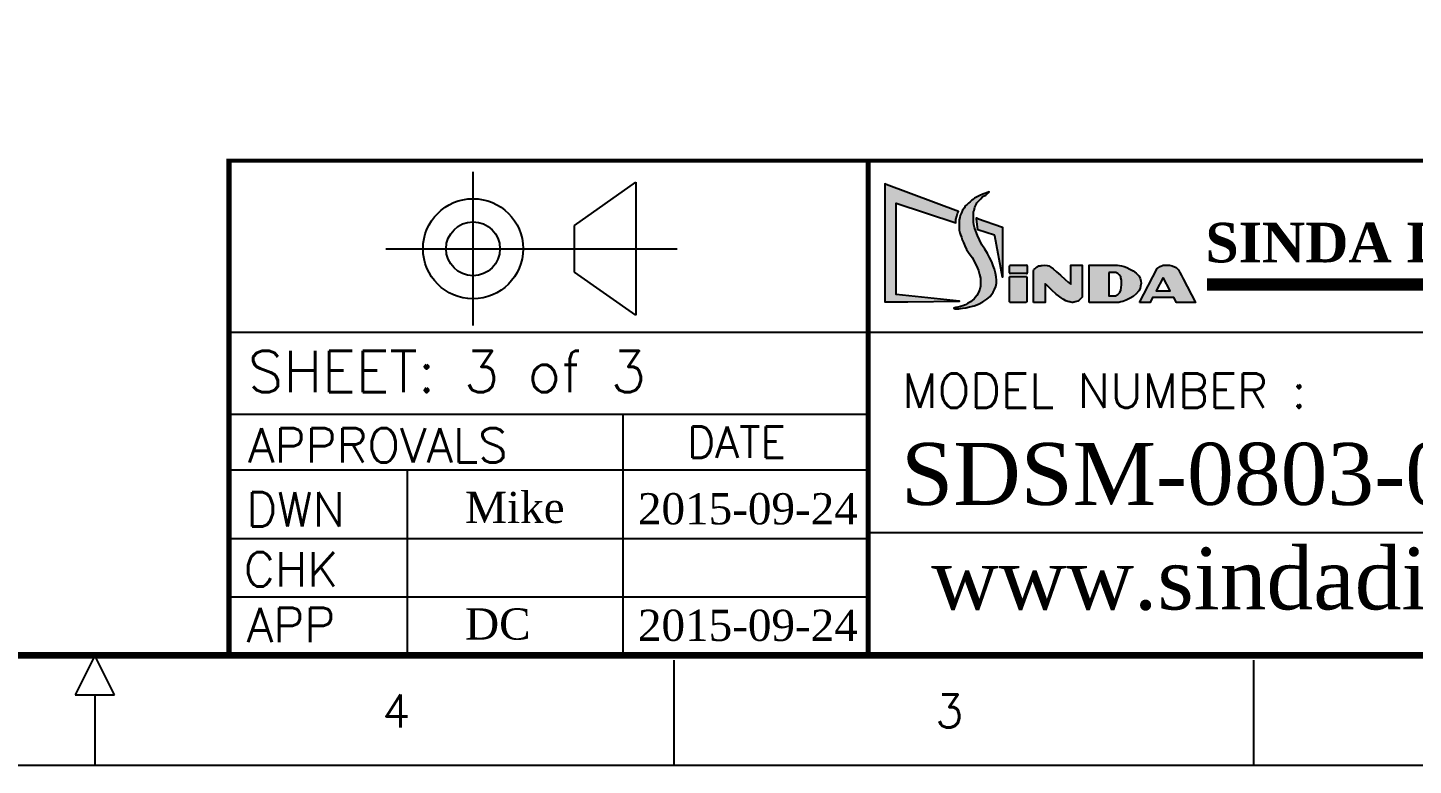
# Model space of a CAD drawing. Header units: millimetres. Extents: x 455 to 3181, y 44 to 381.
# Drawn here: x 3022.2 to 3109.2, y 122.7 to 168.9 of the extents above; entities that cross this region are included whole.
import ezdxf

# ---------------------------------------------------------------- set-up
doc = ezdxf.new("R2010")
doc.units = ezdxf.units.MM
doc.layers.add('SPEC', color=2, linetype='Continuous')
doc.styles.add('ROMANS', font='romans.shx', dxfattribs={"width": 0.8})
doc.styles.add('样式 3', font='swissek.ttf')

# ---------------------------------------------------------------- blocks, each defined once
blk = doc.blocks.new('log')
at = {"linetype": 'ByBlock'}
h = blk.add_hatch(color=150, dxfattribs=at)
h.paths.add_polyline_path([(836.91, 309.74), (836.91, 310.01), (836.99, 310.26), (837.06, 310.46), (837.13, 310.61), (831.48, 312.73), (831.37, 312.78), (831.37, 312.67), (831.37, 303.56), (833.18, 303.56), (837.2, 303.62), (832.26, 304.15), (832.26, 311.26)])
h.paths.add_polyline_path([(838.6, 310.08), (838.52, 310.12), (838.53, 310.05), (838.64, 309.18), (839.94, 308.78), (839.95, 308.72), (840.55, 305.49), (840.55, 309.4)])
blk.add_hatch(color=12, dxfattribs=at).paths.add_polyline_path([(838.84, 305.42), (838.85, 305.1), (838.85, 304.8), (838.8, 304.57), (838.7, 304.31), (838.56, 304.06), (838.34, 303.8), (838.06, 303.56), (837.83, 303.43), (837.66, 303.35), (837.47, 303.27), (837.29, 303.21), (837.09, 303.16), (836.92, 303.12), (836.77, 303.07), (836.87, 303.03), (837.14, 303.03), (837.28, 303.05), (837.44, 303.07), (837.7, 303.11), (837.99, 303.17), (838.34, 303.25), (838.7, 303.4), (839.03, 303.57), (839.34, 303.77), (839.59, 303.99), (839.84, 304.32), (839.94, 304.53), (840.03, 304.78), (840.08, 305.04), (840.08, 305.26), (840.06, 305.52), (840.02, 305.8), (839.93, 306.12), (839.84, 306.39), (839.72, 306.7), (839.55, 307.03), (839.38, 307.34), (839.17, 307.68), (838.96, 308.02), (838.77, 308.4), (838.6, 308.74), (838.47, 309.09), (838.37, 309.36), (838.33, 309.59), (838.3, 309.82), (838.3, 310.15), (838.3, 310.4), (838.3, 310.59), (838.34, 310.7), (838.37, 310.83), (838.4, 310.97), (838.47, 311.11), (838.53, 311.23), (838.56, 311.3), (838.66, 311.39), (838.75, 311.49), (838.86, 311.6), (838.97, 311.73), (839.09, 311.81), (839.25, 311.9), (839.4, 312.02), (839.47, 312.1), (839.53, 312.15), (839.46, 312.13), (839.03, 311.98), (838.79, 311.87), (838.58, 311.77), (838.38, 311.67), (838.27, 311.57), (838.17, 311.5), (838.04, 311.38), (837.91, 311.27), (837.81, 311.18), (837.65, 311.06), (837.59, 310.92), (837.45, 310.73), (837.36, 310.53), (837.26, 310.31), (837.22, 310.15), (837.18, 309.98), (837.18, 309.73), (837.18, 309.46), (837.19, 309.16), (837.23, 308.95), (837.29, 308.79), (837.35, 308.61), (837.41, 308.41), (837.51, 308.19), (837.63, 307.94), (837.75, 307.66), (837.91, 307.42), (838.19, 307.02), (838.54, 306.39), (838.69, 306.02), (838.77, 305.7)])
h = blk.add_hatch(color=12, dxfattribs=at)
h.paths.add_polyline_path([(848.87, 305.86), (848.87, 304.05), (849.38, 304.05), (849.58, 304.14), (849.73, 304.29), (849.81, 304.47), (849.84, 304.7), (849.86, 304.9), (849.86, 305.09), (849.85, 305.25), (849.81, 305.45), (849.79, 305.53), (849.68, 305.68), (849.56, 305.79), (849.42, 305.86)], flags=16)
h.paths.add_polyline_path([(853.11, 305.46), (852.56, 304.44), (853.66, 304.44)], flags=16)
h.paths.add_polyline_path([(851.27, 303.53), (852.65, 306.18), (852.86, 306.33), (853.11, 306.43), (853.27, 306.43), (853.59, 306.43), (853.81, 306.37), (854.12, 306.25), (854.3, 306.08), (854.42, 305.85), (854.54, 305.62), (854.68, 305.36), (855.62, 303.53), (854.15, 303.53), (853.94, 303.9), (852.27, 303.9), (852.08, 303.53)])
h.paths.add_polyline_path([(847.34, 303.53), (847.34, 306.43), (849.53, 306.43), (849.85, 306.37), (850.06, 306.32), (850.27, 306.24), (850.5, 306.13), (850.77, 305.99), (850.99, 305.81), (851.2, 305.61), (851.32, 305.41), (851.37, 305.19), (851.38, 305.02), (851.35, 304.8), (851.3, 304.61), (851.2, 304.42), (851.01, 304.19), (850.77, 303.98), (850.54, 303.86), (850.23, 303.69), (849.96, 303.59), (849.79, 303.56), (849.64, 303.53)])
edge = h.paths.add_edge_path()
edge.add_line((841.16, 305.54), (842.41, 305.54))
edge.add_arc((842.41, 305.49), 0.05, 0, 90, ccw=False)
edge.add_line((842.46, 305.49), (842.46, 303.58))
edge.add_arc((842.41, 303.58), 0.05, 270, 360, ccw=False)
edge.add_line((842.41, 303.53), (841.16, 303.53))
edge.add_arc((841.16, 303.58), 0.05, 180, 270, ccw=False)
edge.add_line((841.11, 303.58), (841.11, 305.49))
edge.add_arc((841.16, 305.49), 0.05, 90, 180, ccw=False)
h.paths.add_polyline_path([(845.9, 304.93), (845.9, 306.43), (846.77, 306.43), (846.77, 303.94), (846.67, 303.82), (846.57, 303.73), (846.52, 303.68), (846.45, 303.63), (846.33, 303.61), (846.23, 303.57), (846.17, 303.55), (846.13, 303.55), (846.06, 303.53), (845.99, 303.53), (845.89, 303.55), (845.81, 303.57), (845.76, 303.58), (845.67, 303.61), (845.51, 303.66), (845.29, 303.77), (845.14, 303.88), (844.94, 304.03), (844.74, 304.17), (844.41, 304.49), (844.21, 304.68), (844.07, 304.81), (843.99, 304.89), (843.88, 304.97), (843.88, 303.53), (842.99, 303.53), (842.99, 306), (843.02, 306.09), (843.09, 306.16), (843.13, 306.21), (843.22, 306.28), (843.31, 306.33), (843.4, 306.37), (843.49, 306.39), (843.57, 306.4), (843.67, 306.42), (843.87, 306.44), (844.04, 306.42), (844.18, 306.37), (844.34, 306.28), (844.53, 306.14), (844.79, 305.92), (845.09, 305.66), (845.46, 305.32), (845.7, 305.1), (845.86, 304.97)])
edge = h.paths.add_edge_path()
edge.add_arc((841.16, 305.83), 0.05, 180, 270)
edge.add_line((841.16, 305.78), (842.44, 305.78))
edge.add_arc((842.44, 305.83), 0.05, 270, 360)
edge.add_line((842.49, 305.83), (842.49, 306.38))
edge.add_arc((842.44, 306.38), 0.05, 0, 90)
edge.add_line((842.44, 306.43), (841.16, 306.43))
edge.add_arc((841.16, 306.38), 0.05, 90, 180)
edge.add_line((841.11, 306.38), (841.11, 305.83))
at = {"color": 12, "linetype": 'ByBlock'}
for p, q in [((841.11, 305.83), (841.11, 306.38)), ((841.16, 306.43), (842.44, 306.43)), ((842.49, 306.38), (842.49, 305.83)), ((842.44, 305.78), (841.16, 305.78))]:
    blk.add_line(p, q, dxfattribs=at)
at = {"color": 140, "linetype": 'ByBlock'}
for points in [[(831.37, 312.67), (831.37, 303.56), (833.18, 303.56), (837.2, 303.62), (832.26, 304.15), (832.26, 311.26), (836.91, 309.74), (836.91, 310.01), (836.99, 310.26), (837.06, 310.46), (837.13, 310.61), (831.48, 312.73), (831.37, 312.78), (831.37, 312.67)], [(838.6, 310.08), (840.55, 309.4), (840.55, 305.49), (839.95, 308.72), (839.94, 308.78), (838.64, 309.18), (838.53, 310.05), (838.52, 310.12), (838.6, 310.08), (838.6, 310.08)]]:
    blk.add_lwpolyline(points, dxfattribs=at)
at = {"color": 12, "linetype": 'ByBlock'}
for points in [[(839.46, 312.13), (839.03, 311.98), (838.79, 311.87), (838.58, 311.77), (838.38, 311.67), (838.27, 311.57), (838.17, 311.5), (838.04, 311.38), (837.91, 311.27), (837.81, 311.18), (837.65, 311.06), (837.59, 310.92), (837.45, 310.73), (837.36, 310.53), (837.26, 310.31), (837.22, 310.15), (837.18, 309.98), (837.18, 309.73), (837.18, 309.46), (837.19, 309.16), (837.23, 308.95), (837.29, 308.79), (837.35, 308.61), (837.41, 308.41), (837.51, 308.19), (837.63, 307.94), (837.75, 307.66), (837.91, 307.42), (838.19, 307.02), (838.54, 306.39), (838.69, 306.02), (838.77, 305.7), (838.84, 305.42), (838.85, 305.1), (838.85, 304.8), (838.8, 304.57), (838.7, 304.31), (838.56, 304.06), (838.34, 303.8), (838.06, 303.56), (837.83, 303.43), (837.66, 303.35), (837.47, 303.27), (837.29, 303.21), (837.09, 303.16), (836.92, 303.12), (836.77, 303.07), (836.87, 303.03), (837.14, 303.03), (837.28, 303.05), (837.44, 303.07), (837.7, 303.11), (837.99, 303.17), (838.34, 303.25), (838.7, 303.4), (839.03, 303.57), (839.34, 303.77), (839.59, 303.99), (839.84, 304.32), (839.94, 304.53), (840.03, 304.78), (840.08, 305.04), (840.08, 305.26), (840.06, 305.52), (840.02, 305.8), (839.93, 306.12), (839.84, 306.39), (839.72, 306.7), (839.55, 307.03), (839.38, 307.34), (839.17, 307.68), (838.96, 308.02), (838.77, 308.4), (838.6, 308.74), (838.47, 309.09), (838.37, 309.36), (838.33, 309.59), (838.3, 309.82), (838.3, 310.15), (838.3, 310.4), (838.3, 310.59), (838.34, 310.7), (838.37, 310.83), (838.4, 310.97), (838.47, 311.11), (838.53, 311.23), (838.56, 311.3), (838.66, 311.39), (838.75, 311.49), (838.86, 311.6), (838.97, 311.73), (839.09, 311.81), (839.25, 311.9), (839.4, 312.02), (839.46, 312.09), (839.49, 312.11), (839.53, 312.15), (839.46, 312.13)], [(842.99, 303.53), (842.99, 306), (843.02, 306.09), (843.09, 306.16), (843.13, 306.21), (843.22, 306.28), (843.31, 306.33), (843.4, 306.37), (843.49, 306.39), (843.57, 306.4), (843.67, 306.42), (843.87, 306.44), (844.04, 306.42), (844.18, 306.37), (844.34, 306.28), (844.53, 306.14), (844.79, 305.92), (845.09, 305.66), (845.46, 305.32), (845.7, 305.1), (845.86, 304.97), (845.9, 304.93)], [(845.9, 304.93), (845.9, 306.43), (846.77, 306.43), (846.77, 303.94), (846.67, 303.82), (846.57, 303.73), (846.52, 303.68), (846.45, 303.63), (846.33, 303.61), (846.23, 303.57), (846.17, 303.55), (846.13, 303.55), (846.06, 303.53), (845.99, 303.53), (845.89, 303.55), (845.81, 303.57), (845.76, 303.58), (845.67, 303.61), (845.51, 303.66), (845.29, 303.77), (845.14, 303.88), (844.94, 304.03), (844.74, 304.17), (844.41, 304.49), (844.21, 304.68), (844.07, 304.81), (843.99, 304.89), (843.88, 304.97), (843.88, 303.53), (842.99, 303.53)], [(847.34, 303.53), (847.34, 306.43), (849.53, 306.43), (849.85, 306.37), (850.06, 306.32), (850.27, 306.24), (850.5, 306.13), (850.77, 305.99), (850.99, 305.81), (851.2, 305.61), (851.32, 305.41), (851.37, 305.19), (851.38, 305.02), (851.35, 304.8), (851.3, 304.61), (851.2, 304.42), (851.01, 304.19), (850.77, 303.98), (850.54, 303.86), (850.23, 303.69), (849.96, 303.59), (849.79, 303.56), (849.64, 303.53), (847.34, 303.53)], [(851.27, 303.53), (852.65, 306.18), (852.86, 306.33), (853.11, 306.43), (853.27, 306.43), (853.59, 306.43), (853.81, 306.37), (854.12, 306.25), (854.3, 306.08), (854.42, 305.85), (854.54, 305.62), (854.68, 305.36), (855.62, 303.53), (854.15, 303.53), (853.94, 303.9), (852.27, 303.9), (852.08, 303.53), (851.27, 303.53)], [(848.87, 305.86), (848.87, 304.05), (849.38, 304.05), (849.58, 304.14), (849.73, 304.29), (849.81, 304.47), (849.84, 304.7), (849.86, 304.9), (849.86, 305.09), (849.85, 305.25), (849.81, 305.45), (849.79, 305.53), (849.68, 305.68), (849.56, 305.79), (849.42, 305.86), (848.87, 305.86)], [(853.11, 305.46), (852.56, 304.44), (853.66, 304.44), (853.11, 305.46)]]:
    blk.add_lwpolyline(points, dxfattribs=at)
blk.add_lwpolyline([(841.16, 305.54), (842.41, 305.54, -0.414214), (842.46, 305.49), (842.46, 303.58, -0.414214), (842.41, 303.53), (841.16, 303.53, -0.414214), (841.11, 303.58), (841.11, 305.49, -0.414214)], format="xyb", close=True, dxfattribs=at)
for centre, start, end in [((841.16, 306.38), 90, 180), ((842.44, 306.38), 0, 90), ((841.16, 305.83), 180, 270), ((842.44, 305.83), 270, 360)]:
    blk.add_arc(centre, 0.05, start, end, dxfattribs=at)

msp = doc.modelspace()

# ---------------------------------------------------------------- linework, layer by layer
msp.add_line((3096.248, 152.836), (3171.105, 152.836))
at = {"const_width": 0.777}
msp.add_lwpolyline([(3096.248, 152.836), (3171.105, 152.836)], dxfattribs=at)
at = {"layer": 'SPEC', "color": 0}
for p, q in [((3050.168, 150.262), (3050.168, 159.895)), ((3056.535, 156.545), (3060.38, 159.248)), ((3060.38, 159.248), (3060.38, 150.909)), ((3056.535, 153.613), (3056.535, 156.545)), ((3044.687, 155.079), (3062.991, 155.079)), ((3060.38, 150.909), (3056.535, 153.613)), ((3026.432, 129.57), (3025.195, 127.096)), ((3026.432, 129.57), (3025.195, 127.096)), ((3027.669, 127.096), (3026.432, 129.57)), ((3027.669, 127.096), (3026.432, 129.57)), ((3062.784, 122.674), (3062.784, 129.27)), ((3099.182, 122.674), (3099.182, 129.27)), ((3025.195, 127.096), (3027.669, 127.096)), ((3025.195, 127.096), (3027.669, 127.096)), ((3026.432, 127.096), (3026.432, 122.674)), ((2872.952, 122.674), (3181.41, 122.674))]:
    msp.add_line(p, q, dxfattribs=at)
for points, const_width in [([(3172.187, 333.885), (2880.719, 333.885), (2880.719, 129.57), (3172.187, 129.57), (3172.187, 333.885)], 0.405), ([(3034.848, 160.732), (3034.848, 129.57)], 0.325), ([(3034.848, 160.602), (3172.187, 160.602)], 0.26), ([(3074.971, 129.57), (3074.971, 160.602)], 0.325), ([(3074.971, 149.842), (3034.848, 149.842)], 0.126), ([(3172.187, 149.842), (3034.848, 149.842)], 0.126), ([(3074.971, 144.69), (3034.848, 144.69)], 0.126), ([(3059.573, 144.69), (3059.573, 129.57)], 0.126), ([(3074.971, 141.188), (3034.848, 141.188)], 0.126), ([(3046.04, 141.188), (3046.04, 129.57)], 0.126), ([(3074.971, 136.881), (3034.848, 136.881)], 0.126), ([(3172.187, 137.274), (3074.971, 137.274)], 0.126), ([(3034.848, 133.234), (3074.971, 133.234)], 0.126), ([(3034.848, 129.57), (2981.018, 129.57)], 0.225)]:
    msp.add_lwpolyline(points, dxfattribs=dict(at, const_width=const_width))
for radius in [3.141, 1.691]:
    msp.add_circle((3050.168, 155.079), radius, dxfattribs=at)

# ---------------------------------------------------------------- block references
at = {"linetype": 'ByBlock', "xscale": 0.8039185595505387, "yscale": 0.8039185595496858, "zscale": 0.8039185595496968}
msp.add_blockref('log', (2407.662, -92.299), dxfattribs=at)

# ---------------------------------------------------------------- texts
at = {"insert": (3096.142, 156.709), "char_height": 2.487276, "width": 81.06382, "attachment_point": 1}
msp.add_mtext('{\\fTimes New Roman|b1|i0|c0|p18;SINDA\\fTimes New Roman|b1|i0|c134|p18; \\fTimes New Roman|b1|i0|c0|p18;DISPLAY\\fTimes New Roman|b1|i0|c134|p18;  \\fTimes New Roman|b1|i0|c0|p18;TECHNOLOGY\\fTimes New Roman|b1|i0|c134|p18;  \\fTimes New Roman|b1|i0|c0|p18;CO.,\\fTimes New Roman|b1|i0|c134|p18; \\fTimes New Roman|b1|i0|c0|p18;LTD.}', dxfattribs=at)
at = {"color": 7, "attachment_point": 1, "style": '样式 3'}
for s, insert, char_height, width in [('{\\fTimes New Roman|b0|i0|c186|p18;SDS\\fTimes New Roman|b0|i0|c0|p18;M-0803-01B}', (3077.042, 142.898), 3.88774, 35.72503), ('{\\fTimes New Roman|b0|i0|c0|p18;Mike}', (3049.669, 139.829), 1.95873, 24.14667), ('{\\fTimes New Roman|b0|i0|c0|p18;2015\\fTimes New Roman|b0|i0|c186|p18;-\\fTimes New Roman|b0|i0|c0|p18;09\\fTimes New Roman|b0|i0|c186|p18;-\\fTimes New Roman|b0|i0|c0|p18;24}', (3060.52, 139.746), 1.95873, 15.69421), ('{\\fTimes New Roman|b0|i0|c186|p18;www.sindadisplay.com}', (3078.933, 136.34), 3.88774, 61.15181), ('{\\fTimes New Roman|b0|i0|c0|p18;D\\fTimes New Roman|b0|i0|c186|p18;C}', (3049.669, 132.518), 1.95873, 24.14667), ('{\\fTimes New Roman|b0|i0|c0|p18;2015\\fTimes New Roman|b0|i0|c186|p18;-\\fTimes New Roman|b0|i0|c0|p18;09\\fTimes New Roman|b0|i0|c186|p18;-\\fTimes New Roman|b0|i0|c0|p18;24}', (3060.52, 132.434), 1.95873, 24.14667)]:
    msp.add_mtext(s, dxfattribs=dict(at, insert=insert, char_height=char_height, width=width))
at = {"layer": 'SPEC', "color": 0, "style": 'ROMANS'}
for s, height, p in [('SHEET: 3 of 3', 2.59193, (3036.032, 146.075)), ('MODEL NUMBER :', 2.15994, (3077.114, 145.095)), ('APPROVALS', 2.1599, (3036.047, 141.671)), ('DATE', 1.9542, (3063.6, 141.966)), ('DWN', 2.1599, (3035.925, 137.656)), ('CHK', 2.1599, (3035.781, 133.889)), ('APP', 2.1599, (3035.966, 130.4)), ('4', 2.061, (3044.468, 125.048)), ('3', 2.061, (3079.181, 125.048))]:
    msp.add_text(s, height=height, dxfattribs=at).set_placement(p)

doc.saveas('drawing.dxf')
